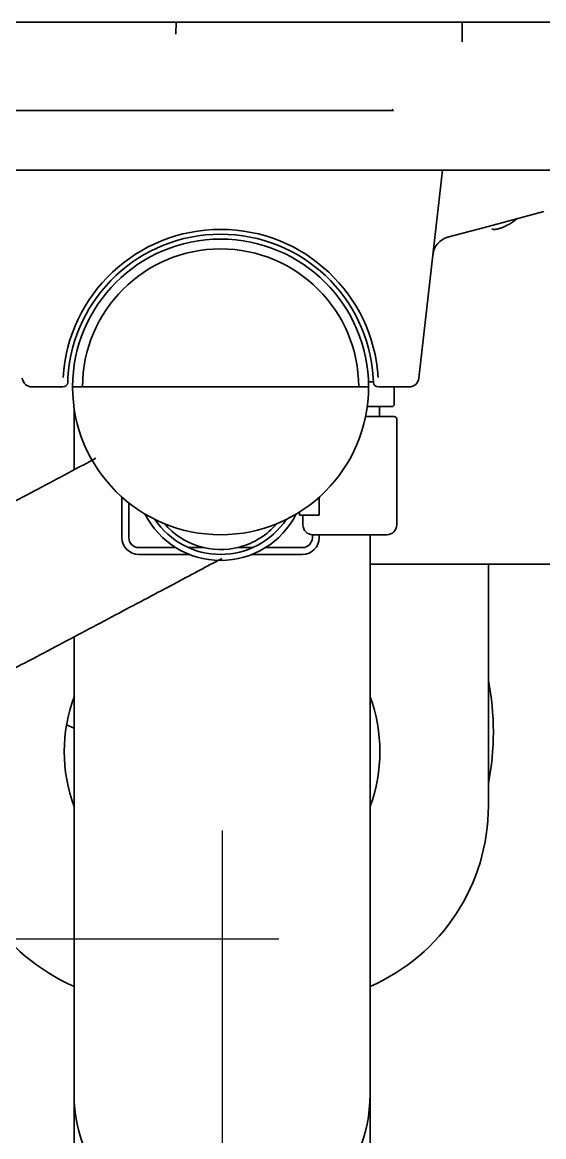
# Model space of a CAD drawing. Header units: inches. Extents: x 885 to 6823, y 710 to 5493.
# Drawn here: x 2920.7 to 2973.5, y 2256.8 to 2369.9 of the extents above; entities that cross this region are included whole.
import ezdxf

# ---------------------------------------------------------------- set-up
doc = ezdxf.new("R2010")
doc.units = ezdxf.units.IN
doc.layers.add('1', color=7, linetype='Continuous', true_color=0xffffff)

# ---------------------------------------------------------------- blocks, each defined once
blk = doc.blocks.new('A$C773D0E90')
at = {"color": 4}
for p, q in [((0, 50), (0, -50)), ((-50, 0), (50, 0))]:
    blk.add_line(p, q, dxfattribs=at)
blk = doc.blocks.new('A$C0B5A562A')
at = {"color": 6}
for p, q in [((0, 50), (0, -50)), ((-50, 0), (50, 0))]:
    blk.add_line(p, q, dxfattribs=at)

msp = doc.modelspace()

# ---------------------------------------------------------------- linework, layer by layer
at = {"layer": '1', "color": 7, "linetype": 'Continuous', "lineweight": 35}
for p, q in [((3094.58, 2369.86), (2788.98, 2369.86)), ((2936.26, 2369.86), (2936.23, 2368.66)), ((2936.26, 2369.86), (2936.23, 2368.66)), ((2965.28, 2367.88), (2965.28, 2369.86)), ((2958.16, 2361.05), (2958.31, 2360.91)), ((2704.25, 2360.91), (2958.31, 2360.91)), ((3187.18, 2354.86), (2694.38, 2354.86)), ((2963.28, 2354.86), (2960.88, 2333.74)), ((2973.53, 2350.65), (2967.54, 2349.05)), ((2967.54, 2349.05), (2963.78, 2348.04)), ((2970.08, 2349.41), (2970.08, 2349.38)), ((2923.68, 2332.86), (2921.67, 2332.86)), ((2924.79, 2332.86), (2923.68, 2332.86)), ((2955.78, 2332.86), (2925.78, 2332.86)), ((2940.78, 2332.86), (2940.78, 2332.86)), ((2940.78, 2332.86), (2940.78, 2332.86)), ((2955.77, 2333.36), (2956.32, 2333.36)), ((2957.88, 2332.86), (2956.77, 2332.86)), ((2959.89, 2332.86), (2957.88, 2332.86)), ((2958.38, 2331.11), (2958.38, 2332.86)), ((2925.93, 2330.74), (2925.93, 2324.46)), ((2958.13, 2330.86), (2955.65, 2330.86)), ((2956.88, 2329.86), (2956.88, 2330.86)), ((2955.48, 2329.86), (2958.38, 2329.86)), ((2958.63, 2318.86), (2958.63, 2329.61)), ((2930.78, 2317.56), (2930.78, 2321.68)), ((2950.78, 2321.68), (2950.78, 2319.86)), ((2931.48, 2317.56), (2931.48, 2321.09)), ((2948.78, 2319.86), (2948.78, 2320.17)), ((2950.78, 2319.86), (2948.78, 2319.86)), ((2949.13, 2319.86), (2949.13, 2318.86)), ((2943.54, 2316.88), (2943.54, 2316.88)), ((2950.08, 2317.56), (2950.08, 2317.86)), ((2957.63, 2317.86), (2950.13, 2317.86)), ((2950.78, 2317.56), (2950.78, 2317.86)), ((2955.93, 2288.34), (2955.93, 2317.86)), ((2932.48, 2316.56), (2936.23, 2316.56)), ((2932.48, 2315.86), (2937.62, 2315.86)), ((2937.51, 2316.56), (2939.06, 2316.56)), ((2942.5, 2316.56), (2944.05, 2316.56)), ((2943.94, 2315.86), (2949.08, 2315.86)), ((2945.33, 2316.56), (2949.08, 2316.56)), ((3148.28, 2314.86), (2955.93, 2314.86)), ((2967.93, 2290.36), (2967.93, 2314.86)), ((2925.93, 2307.5), (2925.93, 2288.34)), ((2925.16, 2298.59), (2925.93, 2298.23)), ((2925.93, 2261.09), (2925.93, 2288.34)), ((2955.93, 2261.09), (2955.93, 2288.34)), ((2925.93, 2261.09), (2925.93, 2245.86)), ((2955.93, 2245.86), (2955.93, 2261.09))]:
    msp.add_line(p, q, dxfattribs=at)
msp.add_circle((2940.78, 2354.86), 0.0025, dxfattribs=at)
for centre, radius, start, end in [((2967.58, 2353.48), 4.8, 301.3727, 312.3221), ((2940.78, 2332.84), 16, 3.5203, 176.4797), ((2940.78, 2332.86), 15.5, 3.5203, 176.4797), ((2940.78, 2332.86), 15, 0, 180), ((2964.3, 2346.11), 2, 105, 173.5169), ((2940.78, 2332.86), 14, 0, 180), ((2921.67, 2333.86), 1, 186.4831, 270), ((2924.79, 2333.36), 0.5, 270, 358.2092), ((2940.78, 2332.86), 15, 180, 0), ((2956.77, 2333.36), 0.5, 181.7908, 270), ((2959.89, 2333.86), 1, 270, 353.5169), ((2958.13, 2331.11), 0.25, 270, 0), ((2958.38, 2329.61), 0.25, 0, 90), ((2940.78, 2323.86), 8.6, 206.9044, 333.0956), ((2940.78, 2323.86), 8, 213.75, 326.25), ((2950.13, 2318.86), 1, 180, 270), ((2957.63, 2318.86), 1, 270, 0), ((2932.48, 2317.56), 1.7, 180, 270), ((2932.48, 2317.56), 1, 180, 270), ((2949.08, 2317.56), 1.7, 270, 0), ((2949.08, 2317.56), 1, 270, 0), ((2940.93, 2297.86), 27.5, 349.0537, 10.9406), ((2940.93, 2295.86), 16, 159.6378, 200.3673), ((2940.93, 2295.86), 16, 339.6327, 20.3622), ((2933.93, 2290.36), 20, 180, 246.4214), ((2947.93, 2290.36), 20, 293.5786, 0), ((2940.93, 2261.09), 15, 180, 0)]:
    msp.add_arc(centre, radius, start, end, dxfattribs=at)
for start_param, end_param in [(5.160479, 6.283185), (0, 0.603697)]:
    msp.add_ellipse((2940.78, 2323.86), major_axis=(1.92, -7.25), ratio=1, start_param=start_param, end_param=end_param, dxfattribs=at)
for points, degree in [([(2968.28, 2348.86), (2968.31, 2348.86), (2968.36, 2348.85), (2968.43, 2348.85), (2968.5, 2348.84), (2968.57, 2348.84), (2968.64, 2348.85), (2968.71, 2348.85), (2968.76, 2348.86), (2968.78, 2348.86)], 3), ([(2968.78, 2348.86), (2968.83, 2348.87), (2968.94, 2348.9), (2969.1, 2348.95), (2969.26, 2349.01), (2969.42, 2349.07), (2969.57, 2349.14), (2969.73, 2349.21), (2969.89, 2349.3), (2970.02, 2349.37), (2970.08, 2349.41)], 3), ([(2963.81, 2348.01), (2963.84, 2348.01)], 1)]:
    msp.add_open_spline(points, degree=degree, dxfattribs=at)
for points, knots in [([(2925.31, 2333.81), (2925.31, 2333.78), (2925.31, 2333.74), (2925.3, 2333.7), (2925.3, 2333.68), (2925.3, 2333.65), (2925.3, 2333.62), (2925.3, 2333.6), (2925.3, 2333.57), (2925.3, 2333.56), (2925.29, 2333.52), (2925.29, 2333.49), (2925.29, 2333.45), (2925.29, 2333.43), (2925.29, 2333.41), (2925.29, 2333.4), (2925.29, 2333.39), (2925.29, 2333.38), (2925.29, 2333.36), (2925.29, 2333.35), (2925.29, 2333.34), (2925.29, 2333.34), (2925.29, 2333.34)], [0, 0, 0, 0, 0.125713, 0.125713, 0.188569, 0.188569, 0.251425, 0.314281, 0.314281, 0.377138, 0.377138, 0.50285, 0.50285, 0.628563, 0.628563, 0.691419, 0.691419, 0.754275, 0.754275, 0.879988, 0.879988, 1, 1, 1, 1]), ([(2956.27, 2333.34), (2956.27, 2333.34), (2956.27, 2333.34), (2956.27, 2333.35), (2956.27, 2333.36), (2956.27, 2333.36), (2956.27, 2333.37), (2956.27, 2333.39), (2956.27, 2333.4), (2956.27, 2333.41), (2956.27, 2333.43), (2956.27, 2333.45), (2956.27, 2333.5), (2956.27, 2333.52), (2956.26, 2333.56), (2956.26, 2333.57), (2956.26, 2333.6), (2956.26, 2333.61), (2956.26, 2333.65), (2956.26, 2333.68), (2956.26, 2333.73), (2956.25, 2333.74), (2956.25, 2333.78), (2956.25, 2333.79), (2956.25, 2333.81)], [0, 0, 0, 0, 0.116053, 0.116053, 0.179192, 0.179192, 0.242331, 0.30547, 0.30547, 0.368609, 0.368609, 0.494887, 0.494887, 0.621166, 0.621166, 0.684305, 0.684305, 0.747444, 0.747444, 0.873722, 0.873722, 0.936861, 0.936861, 1, 1, 1, 1]), ([(2928.12, 2325.62), (2927.32, 2325.19), (2924.53, 2323.71), (2919.59, 2321.09), (2913.75, 2318), (2908.9, 2315.42), (2905.7, 2313.71), (2905.06, 2313.36), (2905.02, 2313.33)], [0, 0, 0, 0, 0.083053, 0.282899, 0.476122, 0.662568, 0.841831, 1, 1, 1, 1]), ([(2910.54, 2299.38), (2910.59, 2299.4), (2910.95, 2299.59), (2912.81, 2300.56), (2916.77, 2302.65), (2922.75, 2305.82), (2928.97, 2309.12), (2934.81, 2312.21), (2938.7, 2314.28), (2940.46, 2315.22), (2940.89, 2315.45)], [0, 0, 0, 0, 0.0864, 0.171497, 0.337099, 0.497283, 0.65228, 0.802141, 0.946745, 1, 1, 1, 1])]:
    msp.add_open_spline(points, degree=3, knots=knots, dxfattribs=at)

# ---------------------------------------------------------------- block references
for name, p in [('A$C773D0E90', (2896.68, 2276.86)), ('A$C0B5A562A', (2940.93, 2237.86))]:
    msp.add_blockref(name, p)

doc.saveas('drawing.dxf')
